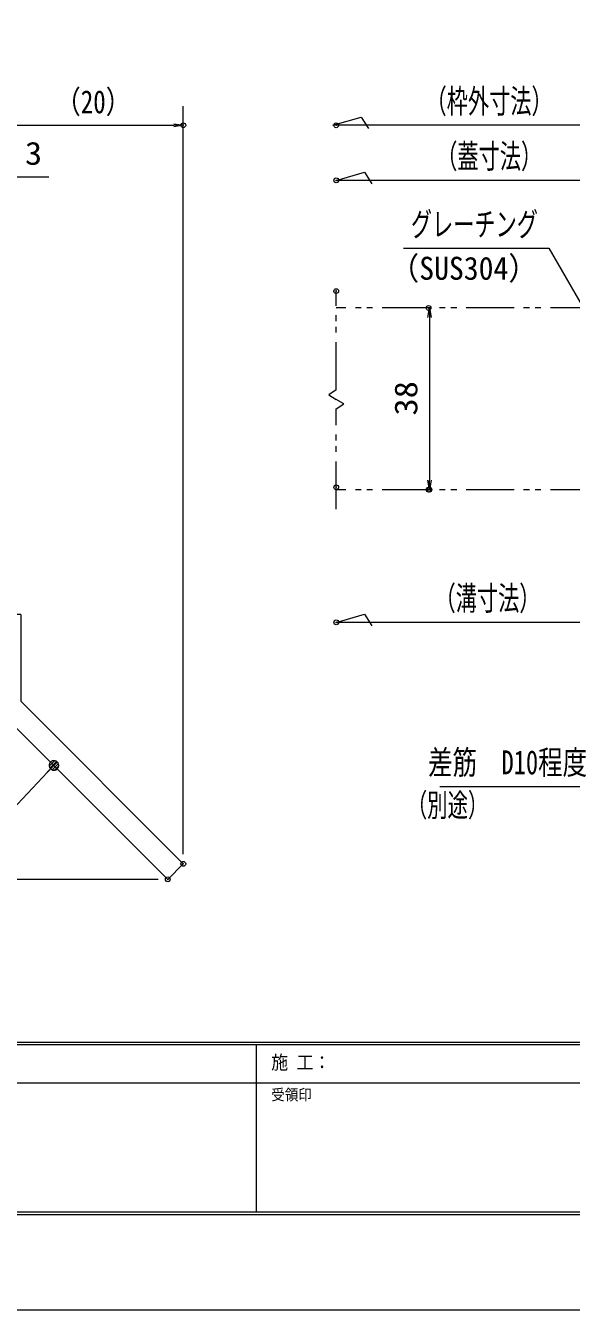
# Model space of a CAD drawing. Units: millimetres, scale not verified. Extents: x -1050 to 1050, y -742 to 742.
# Drawn here: x 333 to 618, y -742 to -71 of the extents above; entities that cross this region are included whole.
import ezdxf
from ezdxf.enums import TextEntityAlignment as Align

# ---------------------------------------------------------------- set-up
doc = ezdxf.new("R2010")
doc.units = ezdxf.units.MM
doc.header["$LTSCALE"] = 5
doc.header["$PDMODE"] = 32
doc.header["$PDSIZE"] = 2.5
doc.linetypes.add('DOUBLE_CHAIN1', pattern=[8.8, 5, -1, 0.6, -0.6, 0.6, -1])
for name, color, linetype, lineweight in [('0-0_7-図\u3000枠', 4, 'Continuous', 9), ('0-1_寸法注釈', 2, 'Continuous', 9), ('0-2_蓋', 5, 'Continuous', 9), ('0-3_0', 2, 'Continuous', 9), ('0-4_DEFPOINTS', 134, 'Continuous', 9), ('0-6_想像線', 134, 'DOUBLE_CHAIN1', 9), ('0-A_アンカー', 7, 'Continuous', 9)]:
    doc.layers.add(name, color=color, linetype=linetype, lineweight=lineweight)
doc.styles.add('ＭＳ ゴシック', font='')
doc.styles.get('ＭＳ ゴシック').set_extended_font_data('MS Gothic')

# ---------------------------------------------------------------- blocks, each defined once
blk = doc.blocks.new('_OPEN')
at = {"layer": '0-3_0'}
blk.add_line((0, 0), (-5, 0), dxfattribs=at)
blk.add_lwpolyline([(-5, 0.833), (0, 0), (-5, -0.833)], dxfattribs=at)
blk = doc.blocks.new('A$C6EB770D1')
at = {"layer": '0-A_アンカー'}
for p, q in [((130.257, 96.52), (45.237, 11.5)), ((138.388, 88.388), (130.257, 96.52)), ((138.388, 88.388), (53.368, 3.368)), ((0, 11.5), (45.237, 11.5)), ((0, 11.5), (0, 0)), ((0, 0), (45.237, 0))]:
    blk.add_line(p, q, dxfattribs=at)
blk.add_arc((45.237, 11.5), 11.5, 270, 315, dxfattribs=at)
blk = doc.blocks.new('_Dot')
at = {"layer": '0-3_0'}
for p, q in [((-2.5, 0), (-5, 0)), ((2.445, 0.5), (-2.445, 0.5)), ((1.997, 1.5), (-1.997, 1.5)), ((2.289, -0.995), (-2.289, -0.995)), ((1.499, -1.995), (-1.499, -1.995))]:
    blk.add_line(p, q, dxfattribs=at)
for points in [[(2.5, 0), (2.48, 0.313), (2.421, 0.622), (2.324, 0.92), (2.191, 1.204), (2.023, 1.469), (1.822, 1.711), (1.594, 1.926), (1.34, 2.111), (1.064, 2.262), (0.773, 2.378), (0.468, 2.456), (0.157, 2.495), (-0.157, 2.495), (-0.468, 2.456), (-0.773, 2.378), (-1.064, 2.262), (-1.34, 2.111), (-1.594, 1.926), (-1.822, 1.711), (-2.023, 1.469), (-2.191, 1.204), (-2.324, 0.92), (-2.421, 0.622), (-2.48, 0.313), (-2.5, 0), (0, 0)], [(-2.5, 0), (-2.48, -0.313), (-2.421, -0.622), (-2.324, -0.92), (-2.191, -1.204), (-2.023, -1.469), (-1.822, -1.711), (-1.594, -1.926), (-1.34, -2.111), (-1.064, -2.262), (-0.773, -2.378), (-0.468, -2.456), (-0.157, -2.495), (0.157, -2.495), (0.468, -2.456), (0.773, -2.378), (1.064, -2.262), (1.34, -2.111), (1.594, -1.926), (1.822, -1.711), (2.023, -1.469), (2.191, -1.204), (2.324, -0.92), (2.421, -0.622), (2.48, -0.313), (2.5, 0), (0, 0)]]:
    blk.add_lwpolyline(points, close=True, dxfattribs=at)

msp = doc.modelspace()

# ---------------------------------------------------------------- linework, layer by layer
at = {"layer": '0-0_7-図\u3000枠'}
for p, q in [((998.75, -602.5), (-973.75, -602.5)), ((998.75, -603.75), (-973.75, -603.75)), ((453.75, -691.25), (453.75, -603.75)), ((640.5, -623.75), (116.25, -623.75)), ((998.75, -691.25), (-973.75, -691.25)), ((1000, -692.5), (-975, -692.5))]:
    msp.add_line(p, q, dxfattribs=at)
at = {"layer": '0-1_寸法注釈'}
for p, q in [((415.45, -504.065), (415.45, -112.974)), ((493.745, -122.974), (508.548, -118.646)), ((508.548, -118.646), (512.376, -124.722)), ((323.93, -122.974), (410.45, -122.974)), ((727.95, -122.974), (495.45, -122.974)), ((323.93, -149.9), (345.043, -149.9)), ((720.45, -151.755), (495.45, -151.755)), ((544.185, -223.471), (544.185, -308.471)), ((495.45, -382.826), (510.253, -378.497)), ((510.253, -378.497), (514.08, -384.574)), ((652.95, -382.826), (495.45, -382.826)), ((402.318, -517.197), (68.705, -517.197))]:
    msp.add_line(p, q, dxfattribs=at)
for points in [[(495.45, -151.755), (510.253, -147.426), (514.08, -153.503)], [(530.622, -187.293), (606.589, -187.293), (640.335, -245.43)], [(549.657, -468.619), (631.881, -468.619), (757.025, -400.445)], [(269.059, -489.061), (318.113, -489.061), (347.077, -458.37)]]:
    msp.add_lwpolyline(points, dxfattribs=at)
at = {"layer": '0-2_蓋', "linetype": 'DOUBLE_CHAIN1'}
for p, q in [((720.45, -218.471), (495.45, -218.471)), ((720.45, -313.471), (495.45, -313.471))]:
    msp.add_line(p, q, dxfattribs=at)
at = {"layer": '0-4_DEFPOINTS'}
msp.add_lwpolyline([(-1050, -742.5), (-1050, 742.5), (1050, 742.5), (1050, -742.5)], close=True, dxfattribs=at)
for p in [(415.45, -122.974), (495.45, -122.974), (495.45, -151.755), (495.45, -209.646), (543.742, -218.471), (495.45, -312.221), (543.742, -313.471), (544.185, -313.471), (495.45, -382.826), (415.45, -509.065), (407.318, -517.197)]:
    msp.add_point(p, dxfattribs=at)
at = {"layer": '0-6_想像線'}
for p, q in [((495.45, -261.301), (495.45, -209.133)), ((499.377, -268.593), (495.45, -266.261)), ((495.45, -271.221), (499.377, -268.593)), ((495.45, -323.681), (495.45, -271.221))]:
    msp.add_line(p, q, dxfattribs=at)
msp.add_lwpolyline([(495.45, -261.301), (491.523, -263.93), (495.45, -266.261)], dxfattribs=at)

# ---------------------------------------------------------------- block references
at = {"layer": '0-1_寸法注釈'}
msp.add_blockref('_OPEN', (415.45, -122.974), dxfattribs=at)
for name, p, rotation in [('_OPEN', (544.185, -218.471), 90), ('_OPEN', (544.185, -313.471), 270), ('_Dot', (347.776, -457.654), 45.68596)]:
    msp.add_blockref(name, p, dxfattribs=dict(at, rotation=rotation))
at = {"layer": '0-A_アンカー', "rotation": 270}
msp.add_blockref('A$C6EB770D1', (318.93, -378.808), dxfattribs=at)

# ---------------------------------------------------------------- texts
at = {"layer": '0-0_7-図\u3000枠', "color": 7, "style": 'ＭＳ ゴシック', "width": 0.9}
msp.add_text('施 工：', height=7.216, dxfattribs=at).set_placement((461.438, -618.654), align=Align.BOTTOM_LEFT)
at = {"layer": '0-0_7-図\u3000枠', "color": 5, "style": 'ＭＳ ゴシック', "width": 0.9}
msp.add_text('受領印', height=5.773, dxfattribs=at).set_placement((461.438, -634.42), align=Align.BOTTOM_LEFT)
at = {"layer": '0-1_寸法注釈', "color": 7, "style": 'ＭＳ ゴシック'}
for s, height, width, p in [('（20）', 12.02, 0.8, (348.675, -120.287)), ('（枠外寸法）', 12.5, 0.65, (542.156, -120.38)), ('3', 12.02, 1.1, (332.62, -147.213)), ('（蓋寸法）', 12.5, 0.65, (547.739, -149.16)), ('グレーチング', 12.5, 0.65, (534.467, -184.699)), ('（SUS304）', 12.02, 0.95, (523.271, -207.343)), ('（溝寸法）', 12.5, 0.65, (546.861, -380.231)), ('差筋\u3000D10程度', 12.51, 0.75, (543.501, -466.024)), ('（別途）', 12.02, 0.65, (532.364, -487.988))]:
    msp.add_text(s, height=height, dxfattribs=dict(at, width=width)).set_placement(p, align=Align.BOTTOM_LEFT)
at = {"layer": '0-1_寸法注釈', "color": 7, "style": 'ＭＳ ゴシック', "width": 1.1}
msp.add_text('38', height=12.02, rotation=90, dxfattribs=at).set_placement((541.498, -274.705), align=Align.BOTTOM_LEFT)

doc.saveas('drawing.dxf')
